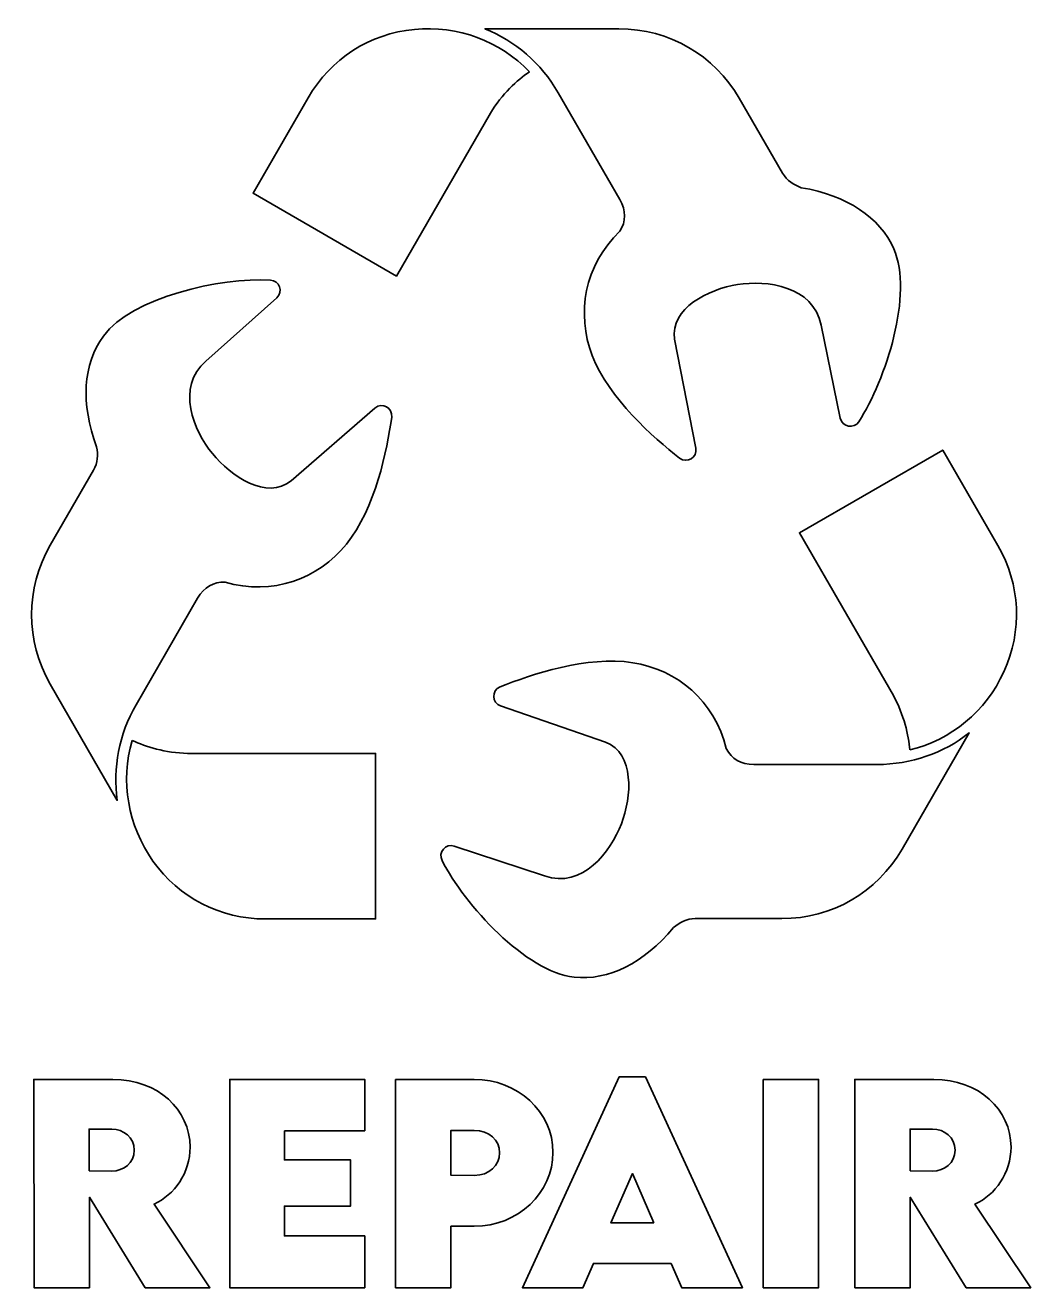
# Model space of a CAD drawing. Header units: millimetres. Extents: x 131 to 290, y -254 to -54.
import ezdxf

# ---------------------------------------------------------------- set-up
doc = ezdxf.new("R2010")
doc.units = ezdxf.units.MM
doc.header["$MEASUREMENT"] = 0
doc.layers.add('Layer 1', color=7, linetype='Continuous', lineweight=0)

# ---------------------------------------------------------------- blocks, each defined once
blk = doc.blocks.new('Block_0')
at = {"layer": 'Layer 1', "color": 7, "lineweight": 35}
for points, knots in [([(150.19, -253.7), (150.19, -253.7), (141.38, -239.4), (141.38, -239.4), (141.38, -239.4), (141.38, -253.7), (141.38, -253.7), (141.38, -253.7), (132.64, -253.7), (132.64, -253.7), (132.64, -253.7), (132.59, -220.76), (132.59, -220.76), (132.59, -220.76), (145.1, -220.76), (145.1, -220.76), (152.21, -220.76), (157.3, -225.56), (157.3, -231.47), (157.3, -235.58), (154.83, -239.01), (151.6, -240.48), (151.6, -240.48), (160.43, -253.7), (160.43, -253.7), (160.43, -253.7), (150.19, -253.7), (150.19, -253.7)], [0, 0, 0, 0, 1, 1, 1, 2, 2, 2, 3, 3, 3, 4, 4, 4, 5, 5, 5, 6, 6, 6, 7, 7, 7, 8, 8, 8, 9, 9, 9, 9]), ([(172.22, -228.89), (172.22, -228.89), (172.22, -233.49), (172.22, -233.49), (172.22, -233.49), (182.68, -233.49), (182.68, -233.49), (182.68, -233.49), (182.68, -240.79), (182.68, -240.79), (182.68, -240.79), (172.22, -240.79), (172.22, -240.79), (172.22, -240.79), (172.22, -245.51), (172.22, -245.51), (172.22, -245.51), (184.93, -245.51), (184.93, -245.51), (184.93, -245.51), (184.93, -253.7), (184.93, -253.7), (184.93, -253.7), (163.58, -253.7), (163.58, -253.7), (163.58, -253.7), (163.58, -220.76), (163.58, -220.76), (163.58, -220.76), (184.93, -220.76), (184.93, -220.76), (184.93, -220.76), (184.93, -228.89), (184.93, -228.89), (184.93, -228.89), (172.22, -228.89), (172.22, -228.89)], [0, 0, 0, 0, 1, 1, 1, 2, 2, 2, 3, 3, 3, 4, 4, 4, 5, 5, 5, 6, 6, 6, 7, 7, 7, 8, 8, 8, 9, 9, 9, 10, 10, 10, 11, 11, 11, 12, 12, 12, 12]), ([(189.79, -220.76), (189.79, -220.76), (202.24, -220.76), (202.24, -220.76), (209.02, -220.76), (214.68, -225.87), (214.68, -232.31), (214.68, -238.66), (209.15, -243.99), (202.24, -243.99), (202.24, -243.99), (198.54, -243.99), (198.54, -243.99), (198.54, -243.99), (198.54, -253.7), (198.54, -253.7), (198.54, -253.7), (189.79, -253.7), (189.79, -253.7), (189.79, -253.7), (189.79, -220.76), (189.79, -220.76)], [0, 0, 0, 0, 1, 1, 1, 2, 2, 2, 3, 3, 3, 4, 4, 4, 5, 5, 5, 6, 6, 6, 7, 7, 7, 7]), ([(233.38, -249.86), (233.38, -249.86), (221.08, -249.86), (221.08, -249.86), (221.08, -249.86), (219.41, -253.7), (219.41, -253.7), (219.41, -253.7), (209.84, -253.7), (209.84, -253.7), (209.84, -253.7), (225.15, -220.35), (225.15, -220.35), (225.15, -220.35), (229.29, -220.35), (229.29, -220.35), (229.29, -220.35), (244.62, -253.7), (244.62, -253.7), (244.62, -253.7), (235.04, -253.7), (235.04, -253.7), (235.04, -253.7), (233.38, -249.86), (233.38, -249.86)], [0, 0, 0, 0, 1, 1, 1, 2, 2, 2, 3, 3, 3, 4, 4, 4, 5, 5, 5, 6, 6, 6, 7, 7, 7, 8, 8, 8, 8]), ([(247.91, -220.76), (247.91, -220.76), (256.66, -220.76), (256.66, -220.76), (256.66, -220.76), (256.66, -253.7), (256.66, -253.7), (256.66, -253.7), (247.91, -253.7), (247.91, -253.7), (247.91, -253.7), (247.91, -220.76), (247.91, -220.76)], [0, 0, 0, 0, 1, 1, 1, 2, 2, 2, 3, 3, 3, 4, 4, 4, 4]), ([(279.98, -253.7), (279.98, -253.7), (271.17, -239.4), (271.17, -239.4), (271.17, -239.4), (271.17, -253.7), (271.17, -253.7), (271.17, -253.7), (262.42, -253.7), (262.42, -253.7), (262.42, -253.7), (262.38, -220.76), (262.38, -220.76), (262.38, -220.76), (274.89, -220.76), (274.89, -220.76), (282, -220.76), (287.09, -225.56), (287.09, -231.47), (287.09, -235.58), (284.61, -239.01), (281.39, -240.48), (281.39, -240.48), (290.21, -253.7), (290.21, -253.7), (290.21, -253.7), (279.98, -253.7), (279.98, -253.7)], [0, 0, 0, 0, 1, 1, 1, 2, 2, 2, 3, 3, 3, 4, 4, 4, 5, 5, 5, 6, 6, 6, 7, 7, 7, 8, 8, 8, 9, 9, 9, 9]), ([(141.34, -235.23), (141.34, -235.23), (144.92, -235.25), (144.92, -235.25), (146.78, -235.27), (148.47, -233.96), (148.47, -231.94), (148.47, -229.9), (146.76, -228.63), (144.92, -228.63), (144.92, -228.63), (141.34, -228.63), (141.34, -228.63), (141.34, -228.63), (141.34, -235.23), (141.34, -235.23)], [0, 0, 0, 0, 1, 1, 1, 2, 2, 2, 3, 3, 3, 4, 4, 4, 5, 5, 5, 5]), ([(206.24, -232.35), (206.24, -230.34), (204.57, -228.83), (202.24, -228.83), (202.24, -228.83), (198.54, -228.83), (198.54, -228.83), (198.54, -228.83), (198.54, -235.92), (198.54, -235.92), (198.54, -235.92), (202.24, -235.94), (202.24, -235.94), (204.59, -235.96), (206.24, -234.37), (206.24, -232.35)], [0, 0, 0, 0, 1, 1, 1, 2, 2, 2, 3, 3, 3, 4, 4, 4, 5, 5, 5, 5]), ([(271.13, -235.23), (271.13, -235.23), (274.7, -235.25), (274.7, -235.25), (276.56, -235.27), (278.26, -233.96), (278.26, -231.94), (278.26, -229.9), (276.54, -228.63), (274.7, -228.63), (274.7, -228.63), (271.13, -228.63), (271.13, -228.63), (271.13, -228.63), (271.13, -235.23), (271.13, -235.23)], [0, 0, 0, 0, 1, 1, 1, 2, 2, 2, 3, 3, 3, 4, 4, 4, 5, 5, 5, 5]), ([(230.6, -243.46), (230.6, -243.46), (227.23, -235.66), (227.23, -235.66), (227.23, -235.66), (223.84, -243.46), (223.84, -243.46), (223.84, -243.46), (230.6, -243.46), (230.6, -243.46)], [0, 0, 0, 0, 1, 1, 1, 2, 2, 2, 3, 3, 3, 3])]:
    blk.add_open_spline(points, degree=3, knots=knots, dxfattribs=at)

msp = doc.modelspace()

# ---------------------------------------------------------------- linework, layer by layer
at = {"layer": 'Layer 1', "color": 250, "lineweight": 35}
for points, knots in [([(210.94, -61.47), (206.32, -56.61), (199.6, -54.12), (192.78, -54.78), (185.67, -55.46), (179.55, -59.39), (175.98, -65.58), (175.98, -65.58), (167.26, -80.67), (167.26, -80.67), (167.26, -80.67), (189.93, -93.77), (189.93, -93.77), (189.93, -93.77), (204.79, -68.02), (204.79, -68.02), (206.59, -65.04), (209.01, -62.79), (210.94, -61.47)], [0, 0, 0, 0, 1, 1, 1, 2, 2, 2, 3, 3, 3, 4, 4, 4, 5, 5, 5, 6, 6, 6, 6]), ([(268.57, -89.49), (266.37, -84.49), (261.15, -81.02), (253.94, -79.8), (252.74, -79.37), (251.68, -78.7), (250.98, -77.53), (250.98, -77.53), (244.13, -65.67), (244.13, -65.67), (240.17, -58.82), (233.06, -54.71), (225.11, -54.69), (225.11, -54.69), (203.91, -54.69), (203.91, -54.69), (208.72, -56.61), (212.8, -60.11), (215.52, -64.82), (215.52, -64.82), (225.25, -81.68), (225.25, -81.68), (226.24, -83.4), (226.22, -85.19), (225.26, -86.7), (219.62, -92.09), (218.34, -99.7), (220.88, -106.31), (223.5, -113.1), (230.49, -119.29), (234.69, -122.55), (235.86, -123.46), (237.54, -122.43), (237.26, -120.97), (237.26, -120.97), (233.91, -103.75), (233.91, -103.75), (233.15, -98.86), (239.28, -95.84), (243.86, -95.12), (248.44, -94.39), (255.83, -95.29), (257.06, -101.54), (257.06, -101.54), (260.1, -116.24), (260.1, -116.24), (260.4, -117.66), (262.25, -118), (263.03, -116.79), (267.34, -110.15), (271.67, -96.54), (268.57, -89.49)], [0, 0, 0, 0, 1, 1, 1, 2, 2, 2, 3, 3, 3, 4, 4, 4, 5, 5, 5, 6, 6, 6, 7, 7, 7, 8, 8, 8, 9, 9, 9, 10, 10, 10, 11, 11, 11, 12, 12, 12, 13, 13, 13, 14, 14, 14, 15, 15, 15, 16, 16, 16, 17, 17, 17, 17]), ([(143.6, -103.25), (140.37, -107.66), (139.98, -113.92), (142.53, -120.77), (142.75, -122.02), (142.71, -123.28), (142.04, -124.47), (142.04, -124.47), (135.2, -136.33), (135.2, -136.33), (131.24, -143.18), (131.24, -151.39), (135.2, -158.29), (135.2, -158.29), (145.8, -176.65), (145.8, -176.65), (145.06, -171.53), (146.05, -166.24), (148.77, -161.53), (148.77, -161.53), (158.5, -144.68), (158.5, -144.68), (159.49, -142.96), (161.06, -142.08), (162.84, -142.16), (170.34, -144.34), (177.56, -141.65), (182.01, -136.14), (186.59, -130.48), (188.45, -121.34), (189.18, -116.06), (189.38, -114.59), (187.65, -113.66), (186.53, -114.63), (186.53, -114.63), (173.29, -126.14), (173.29, -126.14), (169.43, -129.24), (163.76, -125.45), (160.83, -121.84), (157.91, -118.24), (155, -111.38), (159.8, -107.2), (159.8, -107.2), (171.01, -97.21), (171.01, -97.21), (172.09, -96.25), (171.45, -94.48), (170.01, -94.4), (162.11, -93.99), (148.16, -97.05), (143.6, -103.25)], [0, 0, 0, 0, 1, 1, 1, 2, 2, 2, 3, 3, 3, 4, 4, 4, 5, 5, 5, 6, 6, 6, 7, 7, 7, 8, 8, 8, 9, 9, 9, 10, 10, 10, 11, 11, 11, 12, 12, 12, 13, 13, 13, 14, 14, 14, 15, 15, 15, 16, 16, 16, 17, 17, 17, 17]), ([(271.09, -168.69), (277.6, -167.12), (283.12, -162.55), (285.96, -156.32), (288.93, -149.82), (288.58, -142.55), (285.01, -136.37), (285.01, -136.37), (276.3, -121.27), (276.3, -121.27), (276.3, -121.27), (253.63, -134.35), (253.63, -134.35), (253.63, -134.35), (268.49, -160.1), (268.49, -160.1), (270.17, -163.14), (270.92, -166.36), (271.09, -168.69)], [0, 0, 0, 0, 1, 1, 1, 2, 2, 2, 3, 3, 3, 4, 4, 4, 5, 5, 5, 6, 6, 6, 6]), ([(218.01, -204.6), (223.44, -205.19), (229.06, -202.4), (233.71, -196.77), (234.69, -195.95), (235.8, -195.36), (237.17, -195.34), (237.17, -195.34), (250.86, -195.34), (250.86, -195.34), (258.77, -195.34), (265.88, -191.23), (269.88, -184.36), (269.88, -184.36), (280.48, -165.99), (280.48, -165.99), (276.41, -169.2), (271.33, -170.98), (265.9, -170.98), (265.9, -170.98), (246.44, -170.98), (246.44, -170.98), (244.45, -170.98), (242.9, -170.07), (242.08, -168.48), (240.23, -160.9), (234.28, -155.99), (227.29, -154.89), (220.09, -153.76), (211.24, -156.71), (206.32, -158.72), (204.94, -159.28), (204.99, -161.25), (206.4, -161.73), (206.4, -161.73), (222.98, -167.45), (222.98, -167.45), (227.6, -169.24), (227.15, -176.05), (225.49, -180.38), (223.83, -184.72), (219.35, -190.67), (213.33, -188.6), (213.33, -188.6), (199.07, -183.88), (199.07, -183.88), (197.7, -183.43), (196.48, -184.87), (197.14, -186.15), (200.73, -193.2), (210.36, -203.75), (218.01, -204.6)], [0, 0, 0, 0, 1, 1, 1, 2, 2, 2, 3, 3, 3, 4, 4, 4, 5, 5, 5, 6, 6, 6, 7, 7, 7, 8, 8, 8, 9, 9, 9, 10, 10, 10, 11, 11, 11, 12, 12, 12, 13, 13, 13, 14, 14, 14, 15, 15, 15, 16, 16, 16, 17, 17, 17, 17]), ([(148.15, -167.17), (146.26, -173.6), (147.46, -180.66), (151.44, -186.24), (155.58, -192.06), (162.05, -195.4), (169.19, -195.4), (169.19, -195.4), (186.62, -195.4), (186.62, -195.4), (186.62, -195.4), (186.63, -169.22), (186.63, -169.22), (186.63, -169.22), (156.9, -169.22), (156.9, -169.22), (153.42, -169.15), (150.26, -168.19), (148.15, -167.17)], [0, 0, 0, 0, 1, 1, 1, 2, 2, 2, 3, 3, 3, 4, 4, 4, 5, 5, 5, 6, 6, 6, 6])]:
    msp.add_open_spline(points, degree=3, knots=knots, dxfattribs=at)

# ---------------------------------------------------------------- block references
at = {"layer": 'Layer 1'}
msp.add_blockref('Block_0', (0, 0), dxfattribs=at)

doc.saveas('drawing.dxf')
